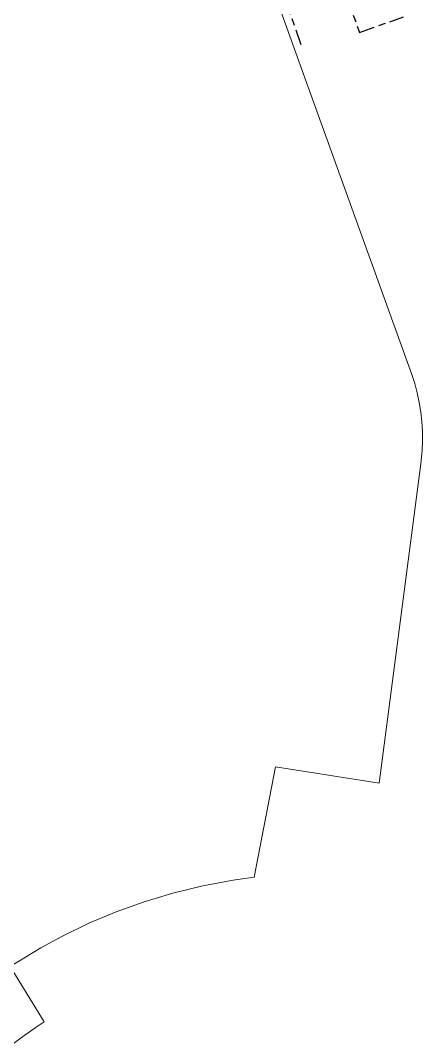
# Model space of a CAD drawing. Header units: metres. Extents: x 299834 to 302538, y 6172833 to 6174390.
# Drawn here: x 301198.4 to 301300.6, y 6173004.5 to 6173264.5 of the extents above; entities that cross this region are included whole.
import ezdxf

# ---------------------------------------------------------------- set-up
doc = ezdxf.new("R2010")
doc.units = ezdxf.units.M
doc.linetypes.add('Cable Exist UG', pattern=[8.2, 4, -1.2, 1.8, -1.2])
doc.layers.add('Cadastre Land Parcels_SP_EXT', color=9, linetype='Continuous', lineweight=5)
doc.layers.add('Mains_SL_EXT', color=7, linetype='Continuous')

msp = doc.modelspace()

# ---------------------------------------------------------------- linework, layer by layer
at = {"layer": 'Cadastre Land Parcels_SP_EXT', "linetype": 'Continuous'}
msp.add_lwpolyline([(301196.62, 6173004.5), (301198.9, 6173006.21), (301202.39, 6173008.69), (301204.4, 6173010.03), (301195.71, 6173024.08), (301203.57, 6173028.86), (301208.9, 6173031.74), (301215.74, 6173035.05), (301222.73, 6173037.98), (301229.85, 6173040.54), (301237.07, 6173042.71), (301244.7, 6173044.56), (301252.42, 6173046.03), (301257.8, 6173046.81), (301263.21, 6173074.86), (301289.55, 6173070.68), (301300.23, 6173152.52), (301300.23, 6173152.52), (301300.25, 6173152.71), (301300.5, 6173155.16), (301300.61, 6173157.62), (301300.6, 6173160.08), (301300.46, 6173162.54), (301300.19, 6173164.98), (301299.79, 6173167.41), (301299.27, 6173169.82), (301298.62, 6173172.19), (301297.85, 6173174.53), (301270.35, 6173250.87), (301264.5, 6173267.12)], dxfattribs=at)
at = {"layer": 'Mains_SL_EXT', "linetype": 'Cable Exist UG'}
for points in [[(301269.76, 6173258.25), (301265.07, 6173271.62), (301261.54, 6173279.31), (301250.38, 6173284.58)], [(301275.79, 6173286.18), (301284.56, 6173261.43), (301295.8, 6173265.4)]]:
    msp.add_lwpolyline(points, dxfattribs=at)

doc.saveas('drawing.dxf')
